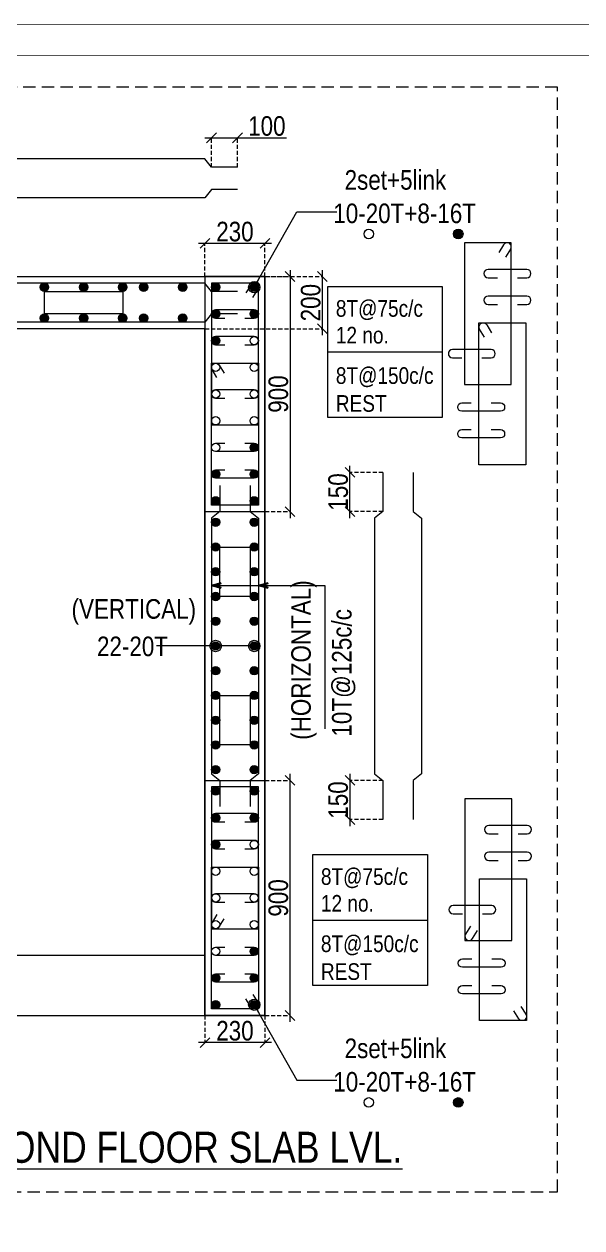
# Model space of a CAD drawing. Header units: millimetres. Extents: x 1112055 to 3390982, y -148532 to 766891.
# Drawn here: x 2634264 to 2642816, y 366004 to 384443 of the extents above; entities that cross this region are included whole.
import ezdxf

# ---------------------------------------------------------------- set-up
doc = ezdxf.new("R2010")
doc.units = ezdxf.units.MM
doc.header["$PDMODE"] = 35
doc.header["$PDSIZE"] = -25
doc.linetypes.add('DASHED2', pattern=[0.375, 0.25, -0.125])
doc.linetypes.add('Hidden', pattern=[9.525, 6.35, -3.175])
for name, color, linetype, lineweight in [('B COL. SIZE DIM', 220, 'Continuous', 25), ('B COLUMN', 1, 'Hidden', 9), ('B P.C.C', 251, 'Continuous', 0), ('B STEEL', 34, 'Continuous', 15), ('B STEEL TEXT', 7, 'Continuous', 15), ('B TITLE BLOCK', 250, 'Continuous', 0)]:
    doc.layers.add(name, color=color, linetype=linetype, lineweight=lineweight)
doc.styles.add('ARIAL', font='arial.ttf')
doc.styles.add('dim inside', font='romans.shx', dxfattribs={"width": 0.8, "height": 125})
doc.styles.add('SWINC', font='swissc.ttf')
doc.dimstyles.new('DIM 1', dxfattribs={"dimscale": 0, "dimtxt": 230, "dimasz": 150, "dimexe": 0.18, "dimexo": 0.0625, "dimgap": 0.5, "dimtad": 1, "dimdec": 0, "dimzin": 0, "dimdsep": 46, "dimtxsty": 'ARIAL', "dimblk": 'OBLIQUE', "dimcen": 6, "dimse1": 1, "dimse2": 1, "dimclrd": 256, "dimclrt": 256, "dimadec": 0, "dimazin": 2, "dimtfac": 0.75, "dimtdec": 0, "dimtix": 1, "dimtofl": 0, "dimtmove": 1, "dimatfit": 3, "dimldrblk": 'OPEN30', "dimfxl": 0.18, "dimfrac": 1, "dimtolj": 1, "dimtzin": 0, "dimlwd": -1, "dimarcsym": 0})
doc.dimstyles.new('dim inside', dxfattribs={"dimtxt": 125, "dimasz": 100, "dimexe": 0, "dimexo": 0, "dimgap": 10, "dimtad": 0, "dimdec": 0, "dimzin": 0, "dimdsep": 46, "dimtxsty": 'dim inside', "dimblk": 'SMALL', "dimcen": 0.09, "dimadec": 0, "dimazin": 0, "dimtfac": 1, "dimtdec": 0, "dimtofl": 0, "dimtmove": 0, "dimatfit": 3, "dimfxl": 1, "dimtolj": 1, "dimtzin": 0, "dimarcsym": 2})

# ---------------------------------------------------------------- blocks, each defined once
blk = doc.blocks.new('_Oblique')
at = {"color": 0, "linetype": 'ByBlock', "lineweight": -2}
blk.add_line((-0.5, -0.5), (0.5, 0.5), dxfattribs=at)
blk = doc.blocks.new('*D1515')
at = {"layer": 'B COL. SIZE DIM', "color": 250, "linetype": 'DASHED2', "lineweight": 9, "ltscale": 250, "transparency": 16777216}
for p, q in [((2637037, 369258), (2637037, 368842)), ((2637957, 369258), (2637957, 368842))]:
    blk.add_line(p, q, dxfattribs=at)
at = {"layer": 'B COL. SIZE DIM', "color": 250, "lineweight": 9, "ltscale": 250, "transparency": 16777216}
blk.add_line((2638057, 368842), (2636937, 368842), dxfattribs=at)
at = {"layer": 'Defpoints', "color": 0, "ltscale": 250, "transparency": 16777216}
for p in [(2637037, 369258), (2637957, 369258), (2637037, 368842)]:
    blk.add_point(p, dxfattribs=at)
at = {"layer": 'B COL. SIZE DIM', "color": 250, "lineweight": 9, "ltscale": 250, "transparency": 16777216, "xscale": 150, "yscale": 150, "zscale": 150, "rotation": 180}
blk.add_blockref('_Oblique', (2637037, 368842), dxfattribs=at)
at = {"layer": 'B COL. SIZE DIM', "color": 250, "lineweight": 9, "ltscale": 250, "transparency": 16777216, "xscale": 150, "yscale": 150, "zscale": 150}
blk.add_blockref('_Oblique', (2637957, 368842), dxfattribs=at)
at = {"layer": 'B COL. SIZE DIM', "color": 6, "ltscale": 250, "transparency": 16777216, "insert": (2637497, 369022), "char_height": 300, "attachment_point": 5, "style": 'SWINC'}
blk.add_mtext('\\A1;230', dxfattribs=at)
blk = doc.blocks.new('*D1553')
at = {"layer": 'B COL. SIZE DIM', "color": 250, "linetype": 'DASHED2', "lineweight": 9, "ltscale": 250, "transparency": 16777216}
for p, q in [((2637957, 372858), (2638342, 372858)), ((2637957, 369258), (2638342, 369258))]:
    blk.add_line(p, q, dxfattribs=at)
at = {"layer": 'B COL. SIZE DIM', "color": 250, "lineweight": 9, "ltscale": 250, "transparency": 16777216}
blk.add_line((2638342, 369158), (2638342, 372958), dxfattribs=at)
at = {"layer": 'Defpoints', "color": 0, "ltscale": 250, "transparency": 16777216}
for p in [(2637957, 372858), (2638342, 372858), (2637957, 369258)]:
    blk.add_point(p, dxfattribs=at)
at = {"layer": 'B COL. SIZE DIM', "color": 250, "lineweight": 9, "ltscale": 250, "transparency": 16777216, "xscale": 150, "yscale": 150, "zscale": 150}
for p, rotation in [((2638342, 372858), 90), ((2638342, 369258), 270)]:
    blk.add_blockref('_Oblique', p, dxfattribs=dict(at, rotation=rotation))
at = {"layer": 'B COL. SIZE DIM', "color": 6, "ltscale": 250, "transparency": 16777216, "insert": (2638163, 371058), "char_height": 300, "attachment_point": 5, "rotation": 90, "style": 'SWINC'}
blk.add_mtext('\\A1;900', dxfattribs=at)
blk = doc.blocks.new('*D1516')
at = {"layer": 'B COL. SIZE DIM', "color": 250, "lineweight": 9, "ltscale": 250, "transparency": 16777216}
blk.add_line((2638057, 381084), (2636937, 381084), dxfattribs=at)
at = {"layer": 'B COL. SIZE DIM', "color": 250, "linetype": 'DASHED2', "lineweight": 9, "ltscale": 250, "transparency": 16777216}
for p, q in [((2637037, 380576), (2637037, 381084)), ((2637957, 380576), (2637957, 381084))]:
    blk.add_line(p, q, dxfattribs=at)
at = {"layer": 'Defpoints', "color": 0, "ltscale": 250, "transparency": 16777216}
for p in [(2637037, 381084), (2637037, 380576), (2637957, 380576)]:
    blk.add_point(p, dxfattribs=at)
at = {"layer": 'B COL. SIZE DIM', "color": 250, "lineweight": 9, "ltscale": 250, "transparency": 16777216, "xscale": 150, "yscale": 150, "zscale": 150, "rotation": 180}
blk.add_blockref('_Oblique', (2637037, 381084), dxfattribs=at)
at = {"layer": 'B COL. SIZE DIM', "color": 250, "lineweight": 9, "ltscale": 250, "transparency": 16777216, "xscale": 150, "yscale": 150, "zscale": 150}
blk.add_blockref('_Oblique', (2637957, 381084), dxfattribs=at)
at = {"layer": 'B COL. SIZE DIM', "color": 6, "ltscale": 250, "transparency": 16777216, "insert": (2637497, 381263), "char_height": 300, "attachment_point": 5, "style": 'SWINC'}
blk.add_mtext('\\A1;230', dxfattribs=at)
blk = doc.blocks.new('*D1554')
at = {"layer": 'B COL. SIZE DIM', "color": 250, "lineweight": 9, "ltscale": 250, "transparency": 16777216}
blk.add_line((2638342, 380676), (2638342, 376876), dxfattribs=at)
at = {"layer": 'B COL. SIZE DIM', "color": 250, "linetype": 'DASHED2', "lineweight": 9, "ltscale": 250, "transparency": 16777216}
for p, q in [((2637957, 380576), (2638342, 380576)), ((2637957, 376976), (2638342, 376976))]:
    blk.add_line(p, q, dxfattribs=at)
at = {"layer": 'Defpoints', "color": 0, "ltscale": 250, "transparency": 16777216}
for p in [(2637957, 380576), (2637957, 376976), (2638342, 376976)]:
    blk.add_point(p, dxfattribs=at)
at = {"layer": 'B COL. SIZE DIM', "color": 250, "lineweight": 9, "ltscale": 250, "transparency": 16777216, "xscale": 150, "yscale": 150, "zscale": 150}
for p, rotation in [((2638342, 380576), 90), ((2638342, 376976), 270)]:
    blk.add_blockref('_Oblique', p, dxfattribs=dict(at, rotation=rotation))
at = {"layer": 'B COL. SIZE DIM', "color": 6, "ltscale": 250, "transparency": 16777216, "insert": (2638163, 378776), "char_height": 300, "attachment_point": 5, "rotation": 90, "style": 'SWINC'}
blk.add_mtext('\\A1;900', dxfattribs=at)
blk = doc.blocks.new('_Open30')
at = {"color": 0, "linetype": 'ByBlock', "lineweight": -2}
for p, q in [((-1, 0.27), (0, 0)), ((0, 0), (-1, -0.27)), ((0, 0), (-1, 0))]:
    blk.add_line(p, q, dxfattribs=at)
blk = doc.blocks.new('*D1522')
at = {"layer": 'B COL. SIZE DIM', "color": 250, "lineweight": 9, "ltscale": 250, "transparency": 16777216}
blk.add_line((2639260, 376876), (2639260, 377676), dxfattribs=at)
at = {"layer": 'B COL. SIZE DIM', "color": 250, "linetype": 'DASHED2', "lineweight": 9, "ltscale": 250, "transparency": 16777216}
for p, q in [((2639765, 377576), (2639260, 377576)), ((2639765, 376976), (2639260, 376976))]:
    blk.add_line(p, q, dxfattribs=at)
at = {"layer": 'Defpoints', "color": 0, "ltscale": 250, "transparency": 16777216}
for p in [(2639260, 377576), (2639765, 377576), (2639765, 376976)]:
    blk.add_point(p, dxfattribs=at)
at = {"layer": 'B COL. SIZE DIM', "color": 250, "lineweight": 9, "ltscale": 250, "transparency": 16777216, "xscale": 150, "yscale": 150, "zscale": 150}
for p, rotation in [((2639260, 377576), 90), ((2639260, 376976), 270)]:
    blk.add_blockref('_Oblique', p, dxfattribs=dict(at, rotation=rotation))
at = {"layer": 'B COL. SIZE DIM', "color": 6, "ltscale": 250, "transparency": 16777216, "insert": (2639081, 377276), "char_height": 300, "attachment_point": 5, "rotation": 90, "style": 'SWINC'}
blk.add_mtext('\\A1;150', dxfattribs=at)
blk = doc.blocks.new('*D1523')
at = {"layer": 'B COL. SIZE DIM', "color": 250, "lineweight": 9, "ltscale": 250, "transparency": 16777216}
blk.add_line((2639260, 372958), (2639260, 372158), dxfattribs=at)
at = {"layer": 'B COL. SIZE DIM', "color": 250, "linetype": 'DASHED2', "lineweight": 9, "ltscale": 250, "transparency": 16777216}
for p, q in [((2639765, 372858), (2639260, 372858)), ((2639765, 372258), (2639260, 372258))]:
    blk.add_line(p, q, dxfattribs=at)
at = {"layer": 'Defpoints', "color": 0, "ltscale": 250, "transparency": 16777216}
for p in [(2639765, 372858), (2639260, 372258), (2639765, 372258)]:
    blk.add_point(p, dxfattribs=at)
at = {"layer": 'B COL. SIZE DIM', "color": 250, "lineweight": 9, "ltscale": 250, "transparency": 16777216, "xscale": 150, "yscale": 150, "zscale": 150}
for p, rotation in [((2639260, 372858), 90), ((2639260, 372258), 270)]:
    blk.add_blockref('_Oblique', p, dxfattribs=dict(at, rotation=rotation))
at = {"layer": 'B COL. SIZE DIM', "color": 6, "ltscale": 250, "transparency": 16777216, "insert": (2639081, 372558), "char_height": 300, "attachment_point": 5, "rotation": 90, "style": 'SWINC'}
blk.add_mtext('\\A1;150', dxfattribs=at)
blk = doc.blocks.new('*D1524')
at = {"layer": 'B COL. SIZE DIM', "color": 250, "lineweight": 9, "ltscale": 250, "transparency": 16777216}
for p, q in [((2637037, 382701), (2637537, 382701)), ((2637537, 382701), (2638285, 382701))]:
    blk.add_line(p, q, dxfattribs=at)
at = {"layer": 'B COL. SIZE DIM', "color": 250, "linetype": 'DASHED2', "lineweight": 9, "ltscale": 250, "transparency": 16777216}
for p, q in [((2637137, 382251), (2637137, 382701)), ((2637537, 382251), (2637537, 382701))]:
    blk.add_line(p, q, dxfattribs=at)
at = {"layer": 'Defpoints', "color": 0, "ltscale": 250, "transparency": 16777216}
for p in [(2637537, 382701), (2637137, 382251), (2637537, 382251)]:
    blk.add_point(p, dxfattribs=at)
at = {"layer": 'B COL. SIZE DIM', "color": 250, "lineweight": 9, "ltscale": 250, "transparency": 16777216, "xscale": 150, "yscale": 150, "zscale": 150, "rotation": 180}
blk.add_blockref('_Oblique', (2637137, 382701), dxfattribs=at)
at = {"layer": 'B COL. SIZE DIM', "color": 250, "lineweight": 9, "ltscale": 250, "transparency": 16777216, "xscale": 150, "yscale": 150, "zscale": 150}
blk.add_blockref('_Oblique', (2637537, 382701), dxfattribs=at)
at = {"layer": 'B COL. SIZE DIM', "color": 6, "ltscale": 250, "transparency": 16777216, "insert": (2637986, 382880), "char_height": 300, "attachment_point": 5, "style": 'SWINC'}
blk.add_mtext('\\A1;100', dxfattribs=at)
blk = doc.blocks.new('*D1577')
at = {"layer": 'B COL. SIZE DIM', "color": 250, "lineweight": 9, "ltscale": 250, "transparency": 16777216}
blk.add_line((2638838, 379676), (2638838, 380676), dxfattribs=at)
at = {"layer": 'B COL. SIZE DIM', "color": 250, "linetype": 'DASHED2', "lineweight": 9, "ltscale": 250, "transparency": 16777216}
for p, q in [((2637037, 380576), (2638838, 380576)), ((2637037, 379776), (2638838, 379776))]:
    blk.add_line(p, q, dxfattribs=at)
at = {"layer": 'Defpoints', "color": 0, "ltscale": 250, "transparency": 16777216}
for p in [(2637037, 380576), (2638838, 380576), (2637037, 379776)]:
    blk.add_point(p, dxfattribs=at)
at = {"layer": 'B COL. SIZE DIM', "color": 250, "lineweight": 9, "ltscale": 250, "transparency": 16777216, "xscale": 150, "yscale": 150, "zscale": 150}
for p, rotation in [((2638838, 380576), 90), ((2638838, 379776), 270)]:
    blk.add_blockref('_Oblique', p, dxfattribs=dict(at, rotation=rotation))
at = {"layer": 'B COL. SIZE DIM', "color": 6, "ltscale": 250, "transparency": 16777216, "insert": (2638659, 380176), "char_height": 300, "attachment_point": 5, "rotation": 90, "style": 'SWINC'}
blk.add_mtext('\\A1;200', dxfattribs=at)

msp = doc.modelspace()

# ---------------------------------------------------------------- hatches: boundary and pattern name
at = {"layer": 'B STEEL', "lineweight": 13}
h = msp.add_hatch(color=256, dxfattribs=at)
h.dxf.hatch_style = 1
edge = h.paths.add_edge_path()
edge.add_arc((2640919.9, 381227.8), 73.3, 0, 360)
at = {"layer": 'B STEEL', "lineweight": 9, "ltscale": 0.5}
h = msp.add_hatch(color=34, dxfattribs=at)
edge = h.paths.add_edge_path()
edge.add_arc((2634577.4, 380412.2), 64, 0, 360, ccw=False)
h = msp.add_hatch(color=34, dxfattribs=at)
edge = h.paths.add_edge_path()
edge.add_arc((2635177.4, 380412.2), 64, 0, 360, ccw=False)
h = msp.add_hatch(color=34, dxfattribs=at)
edge = h.paths.add_edge_path()
edge.add_arc((2635777.4, 380412.2), 64, 0, 360, ccw=False)
h = msp.add_hatch(color=34, dxfattribs=at)
edge = h.paths.add_edge_path()
edge.add_arc((2636097.4, 380412.2), 64, 0, 360, ccw=False)
h = msp.add_hatch(color=34, dxfattribs=at)
edge = h.paths.add_edge_path()
edge.add_arc((2636697.4, 380412.2), 64, 0, 360, ccw=False)
h = msp.add_hatch(color=34, dxfattribs=at)
edge = h.paths.add_edge_path()
edge.add_arc((2637201.4, 380412.2), 64, 0, 360, ccw=False)
h = msp.add_hatch(color=34, dxfattribs=at)
edge = h.paths.add_edge_path()
edge.add_arc((2637793.3, 380412.2), 64, -540, -180)
at = {"layer": 'B STEEL', "lineweight": 30}
h = msp.add_hatch(color=34, dxfattribs=at)
edge = h.paths.add_edge_path()
edge.add_arc((2637201.4, 380003.2), 64, -180, 180)
h = msp.add_hatch(color=34, dxfattribs=at)
edge = h.paths.add_edge_path()
edge.add_arc((2637793.3, 380003.2), 64, -180, 180)
at = {"layer": 'B STEEL', "lineweight": 9, "ltscale": 0.5}
h = msp.add_hatch(color=34, dxfattribs=at)
edge = h.paths.add_edge_path()
edge.add_arc((2634577.4, 379940.2), 64, 0, 360, ccw=False)
h = msp.add_hatch(color=34, dxfattribs=at)
edge = h.paths.add_edge_path()
edge.add_arc((2635177.4, 379940.2), 64, 0, 360, ccw=False)
h = msp.add_hatch(color=34, dxfattribs=at)
edge = h.paths.add_edge_path()
edge.add_arc((2635777.4, 379940.2), 64, 0, 360, ccw=False)
h = msp.add_hatch(color=34, dxfattribs=at)
edge = h.paths.add_edge_path()
edge.add_arc((2636097.4, 379940.2), 64, 0, 360, ccw=False)
h = msp.add_hatch(color=34, dxfattribs=at)
edge = h.paths.add_edge_path()
edge.add_arc((2636697.4, 379940.2), 64, 0, 360, ccw=False)
at = {"layer": 'B STEEL', "lineweight": 30}
h = msp.add_hatch(color=34, dxfattribs=at)
edge = h.paths.add_edge_path()
edge.add_arc((2637201.4, 379594.2), 64, -180, 180)
h = msp.add_hatch(color=34, dxfattribs=at)
edge = h.paths.add_edge_path()
edge.add_arc((2637793.3, 377958.2), 64, -180, 180)
h = msp.add_hatch(color=34, dxfattribs=at)
edge = h.paths.add_edge_path()
edge.add_arc((2637201.4, 377549.2), 64, -180, 180)
h = msp.add_hatch(color=34, dxfattribs=at)
edge = h.paths.add_edge_path()
edge.add_arc((2637793.3, 377549.2), 64, -180, 180)
at = {"layer": 'B STEEL', "lineweight": 9, "ltscale": 0.5}
h = msp.add_hatch(color=34, dxfattribs=at)
edge = h.paths.add_edge_path()
edge.add_arc((2637201.4, 377140.2), 64, -360, 0)
h = msp.add_hatch(color=34, dxfattribs=at)
edge = h.paths.add_edge_path()
edge.add_arc((2637793.3, 377140.2), 64, 180, 540, ccw=False)
h = msp.add_hatch(color=34, dxfattribs=at)
edge = h.paths.add_edge_path()
edge.add_arc((2637201.4, 376812.2), 64, -360, 0)
h = msp.add_hatch(color=34, dxfattribs=at)
edge = h.paths.add_edge_path()
edge.add_arc((2637793.3, 376812.2), 64, 180, 540, ccw=False)
h = msp.add_hatch(color=34, dxfattribs=at)
edge = h.paths.add_edge_path()
edge.add_arc((2637201.4, 376433.2), 64, -360, 0)
h = msp.add_hatch(color=34, dxfattribs=at)
edge = h.paths.add_edge_path()
edge.add_arc((2637793.3, 376433.2), 64, 180, 540, ccw=False)
h = msp.add_hatch(color=34, dxfattribs=at)
edge = h.paths.add_edge_path()
edge.add_arc((2637201.4, 376054.2), 64, -360, 0)
h = msp.add_hatch(color=34, dxfattribs=at)
edge = h.paths.add_edge_path()
edge.add_arc((2637793.3, 376054.2), 64, 180, 540, ccw=False)
h = msp.add_hatch(color=34, dxfattribs=at)
edge = h.paths.add_edge_path()
edge.add_arc((2637201.4, 375675.2), 64, -360, 0)
h = msp.add_hatch(color=34, dxfattribs=at)
edge = h.paths.add_edge_path()
edge.add_arc((2637793.3, 375675.2), 64, 180, 540, ccw=False)
h = msp.add_hatch(color=34, dxfattribs=at)
edge = h.paths.add_edge_path()
edge.add_arc((2637201.4, 375296.2), 64, -360, 0)
h = msp.add_hatch(color=34, dxfattribs=at)
edge = h.paths.add_edge_path()
edge.add_arc((2637793.3, 375296.2), 64, 180, 540, ccw=False)
h = msp.add_hatch(color=34, dxfattribs=at)
edge = h.paths.add_edge_path()
edge.add_arc((2637201.4, 374917.2), 64, -360, 0)
h = msp.add_hatch(color=34, dxfattribs=at)
edge = h.paths.add_edge_path()
edge.add_arc((2637793.3, 374917.2), 64, 180, 540, ccw=False)
h = msp.add_hatch(color=34, dxfattribs=at)
edge = h.paths.add_edge_path()
edge.add_arc((2637201.4, 374538.2), 64, -360, 0)
h = msp.add_hatch(color=34, dxfattribs=at)
edge = h.paths.add_edge_path()
edge.add_arc((2637793.3, 374538.2), 64, 180, 540, ccw=False)
h = msp.add_hatch(color=34, dxfattribs=at)
edge = h.paths.add_edge_path()
edge.add_arc((2637201.4, 374159.2), 64, -360, 0)
h = msp.add_hatch(color=34, dxfattribs=at)
edge = h.paths.add_edge_path()
edge.add_arc((2637793.3, 374159.2), 64, 180, 540, ccw=False)
h = msp.add_hatch(color=34, dxfattribs=at)
edge = h.paths.add_edge_path()
edge.add_arc((2637201.4, 373780.2), 64, -360, 0)
h = msp.add_hatch(color=34, dxfattribs=at)
edge = h.paths.add_edge_path()
edge.add_arc((2637793.3, 373780.2), 64, 180, 540, ccw=False)
h = msp.add_hatch(color=34, dxfattribs=at)
edge = h.paths.add_edge_path()
edge.add_arc((2637201.4, 373401.2), 64, -360, 0)
h = msp.add_hatch(color=34, dxfattribs=at)
edge = h.paths.add_edge_path()
edge.add_arc((2637793.3, 373401.2), 64, 180, 540, ccw=False)
h = msp.add_hatch(color=34, dxfattribs=at)
edge = h.paths.add_edge_path()
edge.add_arc((2637201.4, 373022.2), 64, 0, 360, ccw=False)
h = msp.add_hatch(color=34, dxfattribs=at)
edge = h.paths.add_edge_path()
edge.add_arc((2637793.3, 373022.2), 64, -540, -180)
h = msp.add_hatch(color=34, dxfattribs=at)
edge = h.paths.add_edge_path()
edge.add_arc((2637201.4, 372694.1), 64, 0, 360, ccw=False)
h = msp.add_hatch(color=34, dxfattribs=at)
edge = h.paths.add_edge_path()
edge.add_arc((2637793.3, 372694.1), 64, -540, -180)
at = {"layer": 'B STEEL', "lineweight": 30}
h = msp.add_hatch(color=34, dxfattribs=at)
edge = h.paths.add_edge_path()
edge.add_arc((2637201.4, 372285.2), 64, -180, 180)
h = msp.add_hatch(color=34, dxfattribs=at)
edge = h.paths.add_edge_path()
edge.add_arc((2637793.3, 372285.2), 64, -180, 180)
h = msp.add_hatch(color=34, dxfattribs=at)
edge = h.paths.add_edge_path()
edge.add_arc((2637201.4, 371876.2), 64, -180, 180)
h = msp.add_hatch(color=34, dxfattribs=at)
edge = h.paths.add_edge_path()
edge.add_arc((2637793.3, 370240.2), 64, -180, 180)
h = msp.add_hatch(color=34, dxfattribs=at)
edge = h.paths.add_edge_path()
edge.add_arc((2637201.4, 369831.2), 64, -180, 180)
h = msp.add_hatch(color=34, dxfattribs=at)
edge = h.paths.add_edge_path()
edge.add_arc((2637793.3, 369831.2), 64, -180, 180)
at = {"layer": 'B STEEL', "lineweight": 9, "ltscale": 0.5}
h = msp.add_hatch(color=34, dxfattribs=at)
edge = h.paths.add_edge_path()
edge.add_arc((2637201.4, 369422.2), 64, -360, 0)
h = msp.add_hatch(color=34, dxfattribs=at)
edge = h.paths.add_edge_path()
edge.add_arc((2637793.3, 369422.2), 64, 180, 540, ccw=False)
at = {"layer": 'B STEEL', "lineweight": 13}
h = msp.add_hatch(color=256, dxfattribs=at)
h.dxf.hatch_style = 1
edge = h.paths.add_edge_path()
edge.add_arc((2640919.9, 367925.5), 73.3, 0, 360)

# ---------------------------------------------------------------- linework, layer by layer
at = {"layer": 'B COLUMN', "color": 1, "linetype": 'ByBlock', "lineweight": 20}
for points in [[(2628237.4, 371658.2), (2627317.4, 371658.2), (2627317.4, 380576.2), (2637957.4, 380576.2), (2637957.4, 369258.2), (2637037.4, 369258.2), (2637037.4, 379776.2), (2628237.4, 379776.2)], [(2637037.4, 369258.2), (2637957.4, 369258.2), (2637957.4, 380576.2), (2637037.4, 380576.2)], [(2637037.4, 376976.2), (2637957.4, 376976.2), (2637957.4, 380576.2), (2637037.4, 380576.2)], [(2637037.4, 372858.2), (2637957.4, 372858.2), (2637957.4, 369258.2), (2637037.4, 369258.2)], [(2637037.4, 370178.2), (2628237.4, 370178.2), (2628237.4, 369258.2), (2637037.4, 369258.2)]]:
    msp.add_lwpolyline(points, close=True, dxfattribs=at)
at = {"layer": 'B P.C.C', "color": 250, "lineweight": 0, "ltscale": 30}
for p, q in [((2638922.3, 379421.3), (2640675.5, 379421.3)), ((2638693.3, 370719), (2640446.4, 370719))]:
    msp.add_line(p, q, dxfattribs=at)
at = {"layer": 'B P.C.C', "color": 250, "linetype": 'Hidden', "lineweight": 0, "ltscale": 30}
msp.add_lwpolyline([(2642442.9, 383476.3), (2623171.1, 383476.3), (2623171.1, 366554.4), (2642442.9, 366554.4)], close=True, dxfattribs=at)
at = {"layer": 'B P.C.C', "color": 250, "lineweight": 0, "ltscale": 30}
for points in [[(2638922.3, 380423.9), (2640675.5, 380423.9), (2640675.5, 378418.7), (2638922.3, 378418.7)], [(2638693.3, 371721.6), (2640446.4, 371721.6), (2640446.4, 369716.4), (2638693.3, 369716.4)]]:
    msp.add_lwpolyline(points, close=True, dxfattribs=at)
at = {"layer": 'B STEEL', "lineweight": 13}
for points in [[(2637537.4, 382250.9), (2637137.4, 382250.9), (2637037.4, 382379), (2628237.4, 382379), (2628137.4, 382250.9), (2627737.4, 382250.9)], [(2637537.4, 381907), (2637137.4, 381907), (2637037.4, 381779), (2628237.4, 381779), (2628137.4, 381907), (2627737.4, 381907)], [(2637537.4, 380348.1), (2637137.4, 380348.1), (2637037.4, 380476.2), (2628237.4, 380476.2), (2628137.4, 380348.1), (2627737.4, 380348.1)], [(2637537.4, 380004.2), (2637137.4, 380004.2), (2637037.4, 379876.2), (2628237.4, 379876.2), (2628137.4, 380004.2), (2627737.4, 380004.2)], [(2639764.7, 377576.2), (2639764.7, 376976.2), (2639636.6, 376876.2), (2639636.6, 372958.2), (2639764.7, 372858.2), (2639764.7, 372258.2)], [(2640228.6, 377576.2), (2640228.6, 376976.2), (2640356.6, 376876.2), (2640356.6, 372958.2), (2640228.6, 372858.2), (2640228.6, 372258.2)], [(2637265.4, 377376.2), (2637265.4, 376976.2), (2637137.4, 376876.2), (2637137.4, 372958.2), (2637265.4, 372858.2), (2637265.4, 372458.2)], [(2637729.3, 377376.2), (2637729.3, 376976.2), (2637857.4, 376876.2), (2637857.4, 372958.2), (2637729.3, 372858.2), (2637729.3, 372458.2)]]:
    msp.add_lwpolyline(points, dxfattribs=at)
for points in [[(2641013.7, 378921.2), (2641733.7, 378921.2), (2641733.7, 381094.3), (2641013.7, 381094.3)], [(2637137.4, 378303.2), (2637857.4, 378303.2), (2637857.4, 380476.2), (2637137.4, 380476.2)], [(2641237.7, 379867.3), (2641957.7, 379867.3), (2641957.7, 377694.3), (2641237.7, 377694.3)], [(2637137.4, 379249.2), (2637857.4, 379249.2), (2637857.4, 377076.2), (2637137.4, 377076.2)], [(2637137.4, 370585.2), (2637857.4, 370585.2), (2637857.4, 372758.2), (2637137.4, 372758.2)], [(2641022, 370405.3), (2641742, 370405.3), (2641742, 372578.3), (2641022, 372578.3)], [(2637137.4, 371531.2), (2637857.4, 371531.2), (2637857.4, 369358.2), (2637137.4, 369358.2)], [(2641246, 371351.3), (2641966, 371351.3), (2641966, 369178.3), (2641246, 369178.3)]]:
    msp.add_lwpolyline(points, close=True, dxfattribs=at)
at = {"layer": 'B STEEL', "color": 34, "lineweight": 9, "ltscale": 0.5}
for points in [[(2641649.5, 380875.2), (2641724.2, 380996.7, 1), (2641615.2, 381063.8), (2641540.4, 380942.3)], [(2641828.2, 380557.2), (2641970.9, 380557.2, 1), (2641970.9, 380685.3), (2641378.9, 380685.3, 1), (2641378.9, 380557.2), (2641521.6, 380557.2)], [(2637773.1, 380257.1), (2637847.9, 380378.6, 1), (2637738.8, 380445.7), (2637664.1, 380324.2)], [(2641828.2, 380148.2), (2641970.9, 380148.2, 1), (2641970.9, 380276.3), (2641378.9, 380276.3, 1), (2641378.9, 380148.2), (2641521.6, 380148.2)], [(2637650.7, 379939.1), (2637793.3, 379939.1, 1), (2637793.3, 380067.2), (2637201.4, 380067.2, 1), (2637201.4, 379939.1), (2637344, 379939.1)], [(2641322, 379648.2), (2641247.2, 379769.7, -1), (2641356.2, 379836.8), (2641431, 379715.3)], [(2637650.7, 379530.1), (2637793.3, 379530.1, 1), (2637793.3, 379658.2), (2637201.4, 379658.2, 1), (2637201.4, 379530.1), (2637344, 379530.1)], [(2641281.5, 379330.2), (2641424.1, 379330.2, 1), (2641424.1, 379458.3), (2640832.2, 379458.3, 1), (2640832.2, 379330.2), (2640974.8, 379330.2)], [(2637221.6, 379030.1), (2637146.9, 379151.6, -1), (2637255.9, 379218.7), (2637330.7, 379097.2)], [(2637650.7, 378712.2), (2637793.3, 378712.2, 1), (2637793.3, 378840.2), (2637201.4, 378840.2, 1), (2637201.4, 378712.2), (2637344, 378712.2)], [(2641425, 378640.3), (2641567.6, 378640.3, -1), (2641567.6, 378512.2), (2640975.7, 378512.2, -1), (2640975.7, 378640.3), (2641118.3, 378640.3)], [(2641425, 378231.3), (2641567.6, 378231.3, -1), (2641567.6, 378103.3), (2640975.7, 378103.3, -1), (2640975.7, 378231.3), (2641118.3, 378231.3)], [(2637650.7, 378022.2), (2637793.3, 378022.2, -1), (2637793.3, 377894.2), (2637201.4, 377894.2, -1), (2637201.4, 378022.2), (2637344, 378022.2)], [(2637650.7, 377613.2), (2637793.3, 377613.2, -1), (2637793.3, 377485.2), (2637201.4, 377485.2, -1), (2637201.4, 377613.2), (2637344, 377613.2)], [(2637650.7, 372221.1), (2637793.3, 372221.1, 1), (2637793.3, 372349.2), (2637201.4, 372349.2, 1), (2637201.4, 372221.1), (2637344, 372221.1)], [(2641836.5, 372041.2), (2641979.1, 372041.2, 1), (2641979.1, 372169.3), (2641387.2, 372169.3, 1), (2641387.2, 372041.2), (2641529.8, 372041.2)], [(2637650.7, 371812.1), (2637793.3, 371812.1, 1), (2637793.3, 371940.2), (2637201.4, 371940.2, 1), (2637201.4, 371812.1), (2637344, 371812.1)], [(2641836.5, 371632.2), (2641979.1, 371632.2, 1), (2641979.1, 371760.3), (2641387.2, 371760.3, 1), (2641387.2, 371632.2), (2641529.8, 371632.2)], [(2637650.7, 370994.1), (2637793.3, 370994.1, 1), (2637793.3, 371122.2), (2637201.4, 371122.2, 1), (2637201.4, 370994.1), (2637344, 370994.1)], [(2641289.8, 370814.3), (2641432.4, 370814.3, 1), (2641432.4, 370942.3), (2640840.4, 370942.3, 1), (2640840.4, 370814.3), (2640983.1, 370814.3)], [(2637221.6, 370804.2), (2637146.9, 370682.7, 1), (2637255.9, 370615.6), (2637330.7, 370737.1)], [(2641106.3, 370624.3), (2641031.5, 370502.8, 1), (2641140.5, 370435.7), (2641215.3, 370557.2)], [(2637650.7, 370304.2), (2637793.3, 370304.2, -1), (2637793.3, 370176.2), (2637201.4, 370176.2, -1), (2637201.4, 370304.2), (2637344, 370304.2)], [(2641433.3, 370124.3), (2641575.9, 370124.3, -1), (2641575.9, 369996.3), (2640983.9, 369996.3, -1), (2640983.9, 370124.3), (2641126.6, 370124.3)], [(2637650.7, 369895.2), (2637793.3, 369895.2, -1), (2637793.3, 369767.2), (2637201.4, 369767.2, -1), (2637201.4, 369895.2), (2637344, 369895.2)], [(2641433.3, 369715.3), (2641575.9, 369715.3, -1), (2641575.9, 369587.3), (2640983.9, 369587.3, -1), (2640983.9, 369715.3), (2641126.6, 369715.3)], [(2637773.1, 369577.2), (2637847.9, 369455.7, -1), (2637738.8, 369388.6), (2637664.1, 369510.1)], [(2641881.7, 369397.3), (2641956.5, 369275.8, -1), (2641847.4, 369208.7), (2641772.7, 369330.2)]]:
    msp.add_lwpolyline(points, format="xyb", dxfattribs=at)
at = {"layer": 'B STEEL', "color": 3, "lineweight": 13}
for points in [[(2634577.4, 380004.2), (2634577.4, 380348.1), (2635777.4, 380348.1), (2635777.4, 380004.2)], [(2637729.3, 375675.2), (2637265.4, 375675.2), (2637265.4, 376433.2), (2637729.3, 376433.2)], [(2637729.3, 373401.2), (2637265.4, 373401.2), (2637265.4, 374159.2), (2637729.3, 374159.2)]]:
    msp.add_lwpolyline(points, close=True, dxfattribs=at)
at = {"layer": 'B STEEL', "lineweight": 13}
for centre in [(2639548.9, 381227.8), (2640919.9, 381227.8), (2639548.9, 367925.5), (2640919.9, 367925.5)]:
    msp.add_circle(centre, 73.3, dxfattribs=at)
at = {"layer": 'B STEEL', "color": 34, "lineweight": 9, "ltscale": 0.5}
for centre in [(2634577.4, 380412.2), (2635177.4, 380412.2), (2635777.4, 380412.2), (2636097.4, 380412.2), (2636697.4, 380412.2), (2637201.4, 380412.2), (2637793.3, 380412.2), (2637201.4, 380003.2), (2637793.3, 380003.2), (2634577.4, 379940.2), (2635177.4, 379940.2), (2635777.4, 379940.2), (2636097.4, 379940.2), (2636697.4, 379940.2), (2637201.4, 379594.2), (2637793.3, 379594.2), (2637201.4, 379185.2), (2637793.3, 379185.2), (2637201.4, 378776.2), (2637793.3, 378776.2), (2637201.4, 378367.2), (2637793.3, 378367.2), (2637201.4, 377958.2), (2637793.3, 377958.2), (2637201.4, 377549.2), (2637793.3, 377549.2), (2637201.4, 377140.2), (2637793.3, 377140.2), (2637201.4, 376812.2), (2637793.3, 376812.2), (2637201.4, 376433.2), (2637793.3, 376433.2), (2637201.4, 376054.2), (2637793.3, 376054.2), (2637201.4, 375675.2), (2637793.3, 375675.2), (2637201.4, 375296.2), (2637793.3, 375296.2), (2637201.4, 374917.2), (2637793.3, 374917.2), (2637201.4, 374538.2), (2637793.3, 374538.2), (2637201.4, 374159.2), (2637793.3, 374159.2), (2637201.4, 373780.2), (2637793.3, 373780.2), (2637201.4, 373401.2), (2637793.3, 373401.2), (2637201.4, 373022.2), (2637793.3, 373022.2), (2637201.4, 372694.1), (2637793.3, 372694.1), (2637201.4, 372285.2), (2637793.3, 372285.2), (2637201.4, 371876.2), (2637793.3, 371876.2), (2637201.4, 371467.2), (2637793.3, 371467.2), (2637201.4, 371058.2), (2637793.3, 371058.2), (2637201.4, 370649.2), (2637793.3, 370649.2), (2637201.4, 370240.2), (2637793.3, 370240.2), (2637201.4, 369831.2), (2637793.3, 369831.2), (2637201.4, 369422.2), (2637793.3, 369422.2)]:
    msp.add_circle(centre, 64, dxfattribs=at)
at = {"layer": 'B TITLE BLOCK', "color": 1, "const_width": 10.8}
msp.add_lwpolyline([(2673348.4, 384437.6), (2673348.4, 330361.1), (2602366.5, 330361.1), (2602366.5, 384437.6)], close=True, dxfattribs=at)
at = {"layer": 'B TITLE BLOCK', "color": 250, "lineweight": 0, "const_width": 10.8}
msp.add_lwpolyline([(2672867.7, 383956.9), (2672867.7, 330841.8), (2602847.1, 330841.8), (2602847.1, 383956.9)], close=True, dxfattribs=at)

# ---------------------------------------------------------------- texts
at = {"layer": 'B STEEL TEXT', "lineweight": 5, "style": 'SWINC'}
for s, height, p in [('2set+5link', 300, (2639178.4, 381906.6)), ('10-20T+8-16T', 300, (2639005, 381393.8)), ('8T@75c/c', 255, (2639043.7, 379959.9)), ('12 no.', 255, (2639043.7, 379550.4)), ('8T@150c/c', 255, (2639043.7, 378931.5)), ('REST', 255, (2639043.7, 378504.4)), ('(VERTICAL)', 300, (2634992.5, 375334.9)), ('22-20T', 300, (2635382.2, 374761.2)), ('8T@75c/c', 255, (2638814.7, 371257.6)), ('12 no.', 255, (2638814.7, 370848.1)), ('8T@150c/c', 255, (2638814.7, 370229.2)), ('REST', 255, (2638814.7, 369802.2)), ('2set+5link', 300, (2639178.4, 368604.3)), ('10-20T+8-16T', 300, (2639005, 368091.5))]:
    msp.add_text(s, height=height, dxfattribs=at).set_placement(p)
for s, p in [('(HORIZONTAL)', (2638659.8, 373480.1)), ('10T@125c/c', (2639285, 373529.3))]:
    msp.add_text(s, height=300, rotation=90, dxfattribs=at).set_placement(p)
at = {"layer": 'B TITLE BLOCK', "color": 0, "style": 'SWINC'}
msp.add_text('%%UDETAIL OF LIFT-2_ UP TO SECOND FLOOR SLAB LVL.', height=475.05, dxfattribs=at).set_placement((2626063.1, 367001.4))

# ---------------------------------------------------------------- dimensions: what is measured, and where the dimension line sits
at = {"layer": 'B COL. SIZE DIM', "color": 250, "ltscale": 250}
for base, p1, p2, angle, picture, middle in [((2637537.4, 382701.4), (2637137.4, 382250.9), (2637537.4, 382250.9), 180, '*D1524', (2637986.3, 382880.3)), ((2637037.4, 381083.5), (2637957.4, 380576.2), (2637037.4, 380576.2), 180, '*D1516', (2637497.4, 381262.7)), ((2638837.7, 380576.2), (2637037.4, 379776.2), (2637037.4, 380576.2), 90, '*D1577', (2638658.5, 380176.2)), ((2638342.1, 376976.2), (2637957.4, 380576.2), (2637957.4, 376976.2), 90, '*D1554', (2638163.1, 378776.2)), ((2639259.5, 377576.2), (2639764.7, 376976.2), (2639764.7, 377576.2), 270, '*D1522', (2639080.6, 377276.2)), ((2638342.1, 372858.2), (2637957.4, 369258.2), (2637957.4, 372858.2), 270, '*D1553', (2638163.1, 371058.2)), ((2639259.5, 372258.2), (2639764.7, 372858.2), (2639764.7, 372258.2), 90, '*D1523', (2639080.6, 372558.2)), ((2637037.4, 368842.4), (2637957.4, 369258.2), (2637037.4, 369258.2), 180, '*D1515', (2637497.4, 369021.6))]:
    dim = msp.add_linear_dim(base=base, p1=p1, p2=p2, angle=angle, dimstyle='dim inside', override={"dimtxt": 300, "dimasz": 150, "dimgap": 25, "dimtad": 3, "dimlfac": 0.25, "dimtxsty": 'SWINC', "dimblk1": 'Oblique', "dimblk2": 'Oblique', "dimsah": 1, "dimdle": 100, "dimclrd": 250, "dimclre": 250, "dimclrt": 6, "dimfxl": 1000, "dimlwd": 9, "dimlwe": 9}, dxfattribs=at)
    dim.commit()
    dim.dimension.update_dxf_attribs({"geometry": picture, "text_midpoint": middle})

# ---------------------------------------------------------------- leaders
at = {"layer": 'B STEEL TEXT', "lineweight": 9}
for points in [[(2637793.3, 380412.2), (2638444, 381568.3), (2639057.1, 381568.3)], [(2637793.3, 374917.2), (2636296.9, 374917.2)], [(2637201.4, 374917.2), (2636296.9, 374917.2)], [(2637793.3, 369422.2), (2638444, 368266), (2639057.1, 368266)]]:
    msp.add_leader(points, dimstyle='DIM 1', override={"dimscale": 1, "dimasz": 175, "dimtad": 0, "dimtxsty": 'SWINC', "dimldrblk": 'DotBlank', "dimfxlon": 1, "dimarcsym": 2}, dxfattribs=at)
at = {"layer": 'B STEEL TEXT', "lineweight": 5}
for points in [[(2637137.4, 375842.9), (2638876.4, 375842.9), (2638876.4, 373648.7)], [(2637857.4, 375842.9), (2638876.4, 375842.9), (2638876.4, 373648.7)]]:
    msp.add_leader(points, dimstyle='DIM 1', override={"dimscale": 1, "dimtad": 0, "dimtxsty": 'SWINC', "dimfxlon": 1, "dimlwd": 5, "dimarcsym": 2}, dxfattribs=at)

doc.saveas('drawing.dxf')
